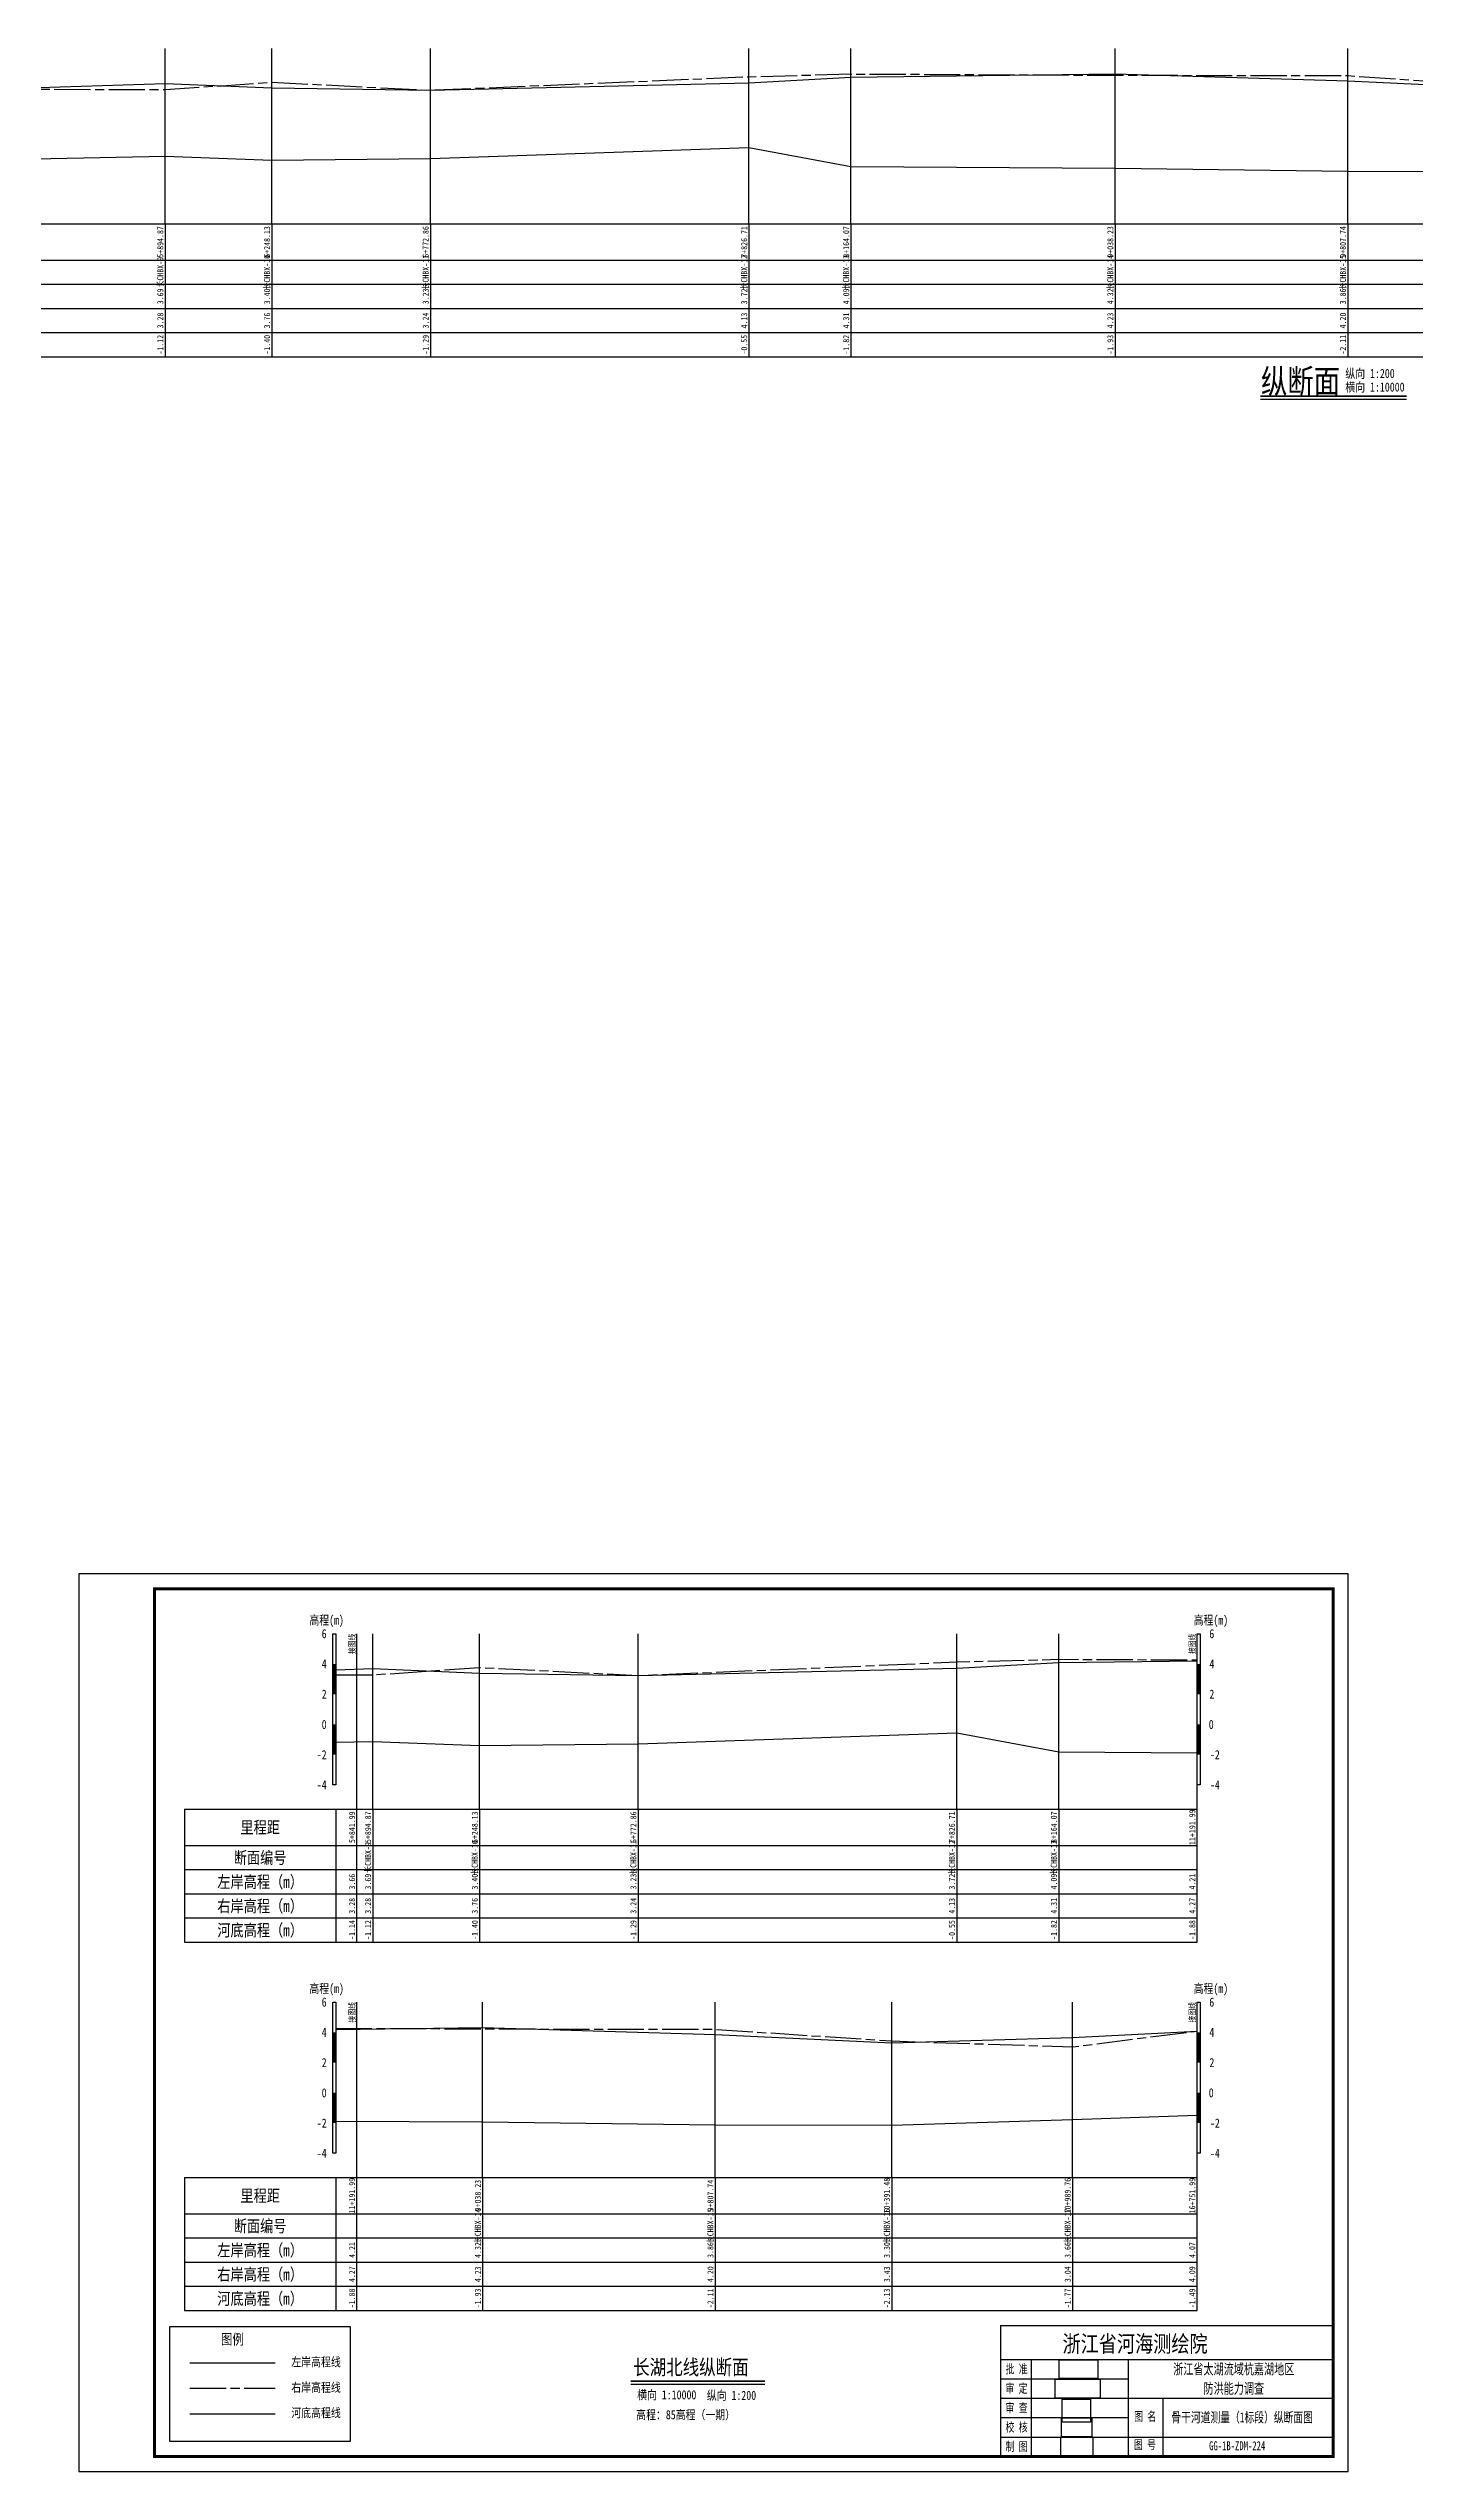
# Model space of a CAD drawing. Extents: x 529382 to 535292, y 3419700 to 3423811.
# Drawn here: x 533900 to 534353, y 3419700 to 3420502 of the extents above; entities that cross this region are included whole.
import ezdxf
from ezdxf.enums import TextEntityAlignment as Align

# ---------------------------------------------------------------- set-up
doc = ezdxf.new("R2010")
doc.units = 0
doc.header["$LTSCALE"] = 0.5
doc.linetypes.add('ACAD_ISO08W100', pattern=[36, 24, -3, 6, -3])
doc.layers.get('0').update_dxf_attribs({"linetype": 'CONTINUOUS'})
for name, color, linetype, lineweight in [('00右岸断面线', 5, 'ACAD_ISO08W100', 30), ('00左岸断面线', 6, 'CONTINUOUS', 30), ('00河底高程', 2, 'CONTINUOUS', 30), ('xxxx', 6, 'CONTINUOUS', 30)]:
    doc.layers.add(name, color=color, linetype=linetype, lineweight=lineweight)
for name, color, linetype in [('tab', 9, 'CONTINUOUS'), ('TEXT', 7, 'CONTINUOUS'), ('zdm1', 2, 'CONTINUOUS'), ('zh', 9, 'CONTINUOUS'), ('图框', 7, 'CONTINUOUS'), ('高程标尺', 3, 'CONTINUOUS')]:
    doc.layers.add(name, color=color, linetype=linetype)
doc.styles.add('HZ', font='fangsong_GB2312.ttf', dxfattribs={"width": 0.8})
doc.styles.add('tk2', font='fangsong_GB2312.ttf', dxfattribs={"width": 0.8})
picture_1 = doc.add_image_def('image1.tif', size_in_pixel=(413, 175))
picture_2 = doc.add_image_def('image2.tif', size_in_pixel=(364, 223))
picture_3 = doc.add_image_def('image3.tif', size_in_pixel=(379, 181))
picture_4 = doc.add_image_def('image4.tif', size_in_pixel=(244, 153))
picture_5 = doc.add_image_def('image5.tif', size_in_pixel=(332, 273))

# ---------------------------------------------------------------- blocks, each defined once
blk = doc.blocks.new('A$C0B9647FD')
at = {"lineweight": 100, "const_width": 0.5}
blk.add_lwpolyline([(0, 43.28), (-110, 43.28), (-110, 0), (0, 0), (0, 43.28)], dxfattribs=at)
at = {"layer": 'TEXT', "color": 0}
for p, q in [((-110, 32.08, 0), (0, 32.08, 0)), ((-99.92, 32.08, 0), (-99.92, 6.42, 0)), ((-67.83, 32.08, 0), (-67.83, 6.42, 0)), ((-110, 25.67, 0), (-67.83, 25.67, 0)), ((-110, 19.25, 0), (-67.83, 19.25, 0)), ((-67.83, 19.25, 0), (0, 19.25, 0)), ((-56.35, 19.25, 0), (-56.35, 0, 0)), ((-110, 12.83, 0), (-67.83, 12.83, 0)), ((-110, 6.42, 0), (0, 6.42, 0)), ((-99.92, 6.42, 0), (-99.92, 0, 0)), ((-67.83, 6.42, 0), (-67.83, 0, 0))]:
    blk.add_line(p, q, dxfattribs=at)
at = {"layer": 'TEXT', "color": 7, "ltscale": 8, "style": 'tk2'}
for tag, p, height, width in [('浙江省水利水电技术咨询中心', (-89.53, 34.51, 0), 5.5, 0.8), ('批准', (-108.38, 27.45, 0), 3, 0.7), ('审定', (-108.38, 21.04, 0), 3, 0.7), ('审 查', (-108.38, 14.62, 0), 3, 0.7), ('校 核', (-108.38, 8.2, 0), 3, 0.7), ('图名', (-65.84, 11.75, 0), 3, 0.7), ('制 图', (-108.38, 1.79, 0), 3, 0.7), ('图号', (-65.89, 2.42, 0), 3, 0.7)]:
    blk.add_attdef(tag, p, '', height=height, dxfattribs=dict(at, width=width))
at = {"layer": 'TEXT', "color": 0, "style": 'tk2', "width": 0.7}
for tag, height, p in [('浙江省太湖流域杭嘉湖地区', 3.5, (-32.86, 28.9, -206.67)), ('防洪能力调查', 3.5, (-32.86, 22.5, -206.67)), ('骨干河道测量（*标段）水系图', 3.3, (-30.1, 12.93, -206.67)), ('HJH-01', 3, (-31.74, 3.53, -206.67))]:
    blk.add_attdef(tag, text='', height=height, dxfattribs=at).set_placement(p, align=Align.MIDDLE_CENTER)
blk = doc.blocks.new('A$C72737839')
at = {"linetype": 'Continuous'}
blk.add_lwpolyline([(59.94, 0), (59.94, 37.85), (0, 37.85)], dxfattribs=at)
at = {"linetype": 'Continuous', "flags": 128}
for points in [[(0, 37.85), (0, 0)], [(0, 0), (59.94, 0)]]:
    blk.add_lwpolyline(points, dxfattribs=at)
at = {"layer": '00右岸断面线', "color": 5, "lineweight": 30}
blk.add_line((6.73, 17.55), (35.02, 17.55), dxfattribs=at)
at = {"layer": '00河底高程', "color": 2, "lineweight": 30}
blk.add_line((6.73, 9.13), (35.02, 9.13), dxfattribs=at)
at = {"layer": 'xxxx', "color": 6, "lineweight": 30}
blk.add_line((6.73, 25.97), (35.02, 25.97), dxfattribs=at)
at = {"layer": 'tab', "color": 0, "style": 'HZ', "width": 0.8}
blk.add_text('图例', height=3.5, dxfattribs=at).set_placement((20.83, 33.8), align=Align.MIDDLE)
at = {"layer": 'zdm1', "linetype": 'Continuous', "style": 'HZ', "width": 0.8}
for s, p in [('左岸高程线', (48.5, 26.33)), ('右岸高程线', (48.5, 17.91)), ('河底高程线', (48.5, 9.49))]:
    blk.add_text(s, height=3, dxfattribs=at).set_placement(p, align=Align.MIDDLE)

msp = doc.modelspace()

# ---------------------------------------------------------------- linework, layer by layer
at = {"layer": '00右岸断面线', "flags": 128}
for points in [[(533398.5, 3420490.71), (533549.66, 3420489.31), (533685.52, 3420490.41), (533728.86, 3420487.56), (533759.63, 3420489.96), (533804.44, 3420486.51), (533838.79, 3420486.11), (533890.14, 3420488.06), (533938.79, 3420487.91), (533974.11, 3420490.31), (534026.59, 3420487.71), (534131.97, 3420492.16), (534165.71, 3420493.06), (534253.12, 3420492.66), (534330.07, 3420492.51), (534388.45, 3420488.66), (534448.28, 3420486.71), (534506.93, 3420494.16), (534559.68, 3420489.26), (534660.32, 3420491.91), (534752.08, 3420491.81), (534827.33, 3420493.71), (534885.36, 3420492.91), (534971.27, 3420491.86), (535060.88, 3420490.61), (535106.8, 3420490.86), (535153.66, 3420492.56), (535292.41, 3420492.71)], [(533995.23, 3419963.56), (534007.52, 3419963.52), (534042.84, 3419965.92), (534095.32, 3419963.32), (534200.7, 3419967.77), (534234.44, 3419968.67), (534280.23, 3419968.46)], [(533995.23, 3419846.64), (534043.85, 3419846.41), (534120.81, 3419846.26), (534179.18, 3419842.41), (534239.01, 3419840.46), (534280.23, 3419845.7)]]:
    msp.add_lwpolyline(points, dxfattribs=at)
at = {"layer": '00左岸断面线', "flags": 128}
for points in [[(533890.14, 3420488.36), (533938.79, 3420489.96), (533974.11, 3420488.51), (534026.59, 3420487.66), (534131.97, 3420490.11), (534165.71, 3420491.96), (534253.12, 3420493.11), (534330.07, 3420490.81), (534388.45, 3420488.01), (534448.28, 3420489.81), (534506.93, 3420492.71), (534559.68, 3420492.41), (534660.32, 3420491.16), (534752.08, 3420491.96), (534827.33, 3420488.61), (534885.36, 3420491.51), (534971.27, 3420483.51), (535060.88, 3420490.26), (535106.8, 3420495.36), (535153.66, 3420493.96), (535292.41, 3420498.11)], [(533995.23, 3419965.17), (534007.52, 3419965.57), (534042.84, 3419964.12), (534095.32, 3419963.27), (534200.7, 3419965.72), (534234.44, 3419967.57), (534280.23, 3419968.18)], [(533995.23, 3419846.23), (534043.85, 3419846.86), (534120.81, 3419844.56), (534179.18, 3419841.76), (534239.01, 3419843.56), (534280.23, 3419845.6)]]:
    msp.add_lwpolyline(points, dxfattribs=at)
at = {"layer": '00河底高程', "flags": 128}
for points in [[(533890.14, 3420464.86), (533938.79, 3420465.91), (533974.11, 3420464.51), (534026.59, 3420465.06), (534131.97, 3420468.76), (534165.71, 3420462.41), (534253.12, 3420461.86), (534330.07, 3420460.96), (534388.45, 3420460.86), (534448.28, 3420462.66), (534506.93, 3420464.66), (534559.68, 3420466.06), (534660.32, 3420469.81), (534752.08, 3420470.31), (534827.33, 3420468.91), (534885.36, 3420469.26), (534971.27, 3420470.16), (535060.88, 3420467.61), (535106.8, 3420467.46), (535153.66, 3420467.91), (535292.41, 3420464.16)], [(533995.23, 3419941.26), (534007.52, 3419941.52), (534042.84, 3419940.12), (534095.32, 3419940.67), (534200.7, 3419944.37), (534234.44, 3419938.02), (534280.23, 3419937.74)], [(533995.23, 3419815.92), (534043.85, 3419815.61), (534120.81, 3419814.71), (534179.18, 3419814.61), (534239.01, 3419816.41), (534280.23, 3419817.82)]]:
    msp.add_lwpolyline(points, dxfattribs=at)
at = {"layer": 'tab'}
for p, q in [((533336.5, 3420443.51), (535292.41, 3420443.51)), ((533938.79, 3420443.51), (533938.79, 3420399.51)), ((533974.11, 3420443.51), (533974.11, 3420399.51)), ((534026.59, 3420443.51), (534026.59, 3420399.51)), ((534131.97, 3420443.51), (534131.97, 3420399.51)), ((534165.71, 3420443.51), (534165.71, 3420399.51)), ((534253.12, 3420443.51), (534253.12, 3420399.51)), ((534330.07, 3420443.51), (534330.07, 3420399.51)), ((533336.5, 3420431.51), (535292.41, 3420431.51)), ((533336.5, 3420423.51), (535292.41, 3420423.51)), ((533336.5, 3420415.51), (535292.41, 3420415.51)), ((533336.5, 3420407.51), (535292.41, 3420407.51)), ((533336.5, 3420399.51), (535292.41, 3420399.51)), ((533945.23, 3419919.12), (534280.23, 3419919.12)), ((533945.23, 3419919.12), (533945.23, 3419875.12)), ((533995.23, 3419919.12), (533995.23, 3419875.12)), ((534002.23, 3419875.12), (534002.23, 3419919.12)), ((534007.52, 3419919.12), (534007.52, 3419875.12)), ((534042.84, 3419919.12), (534042.84, 3419875.12)), ((534095.32, 3419919.12), (534095.32, 3419875.12)), ((534200.7, 3419919.12), (534200.7, 3419875.12)), ((534234.44, 3419919.12), (534234.44, 3419875.12)), ((534280.23, 3419875.12), (534280.23, 3419919.12)), ((533945.23, 3419907.12), (534280.23, 3419907.12)), ((533945.23, 3419899.12), (534280.23, 3419899.12)), ((533945.23, 3419891.12), (534280.23, 3419891.12)), ((533945.23, 3419883.12), (534280.23, 3419883.12)), ((533945.23, 3419875.12), (534280.23, 3419875.12)), ((533945.23, 3419797.26), (534280.23, 3419797.26)), ((533945.23, 3419797.26), (533945.23, 3419753.26)), ((533995.23, 3419797.26), (533995.23, 3419753.26)), ((534002.23, 3419753.26), (534002.23, 3419797.26)), ((534043.85, 3419797.26), (534043.85, 3419753.26)), ((534120.81, 3419797.26), (534120.81, 3419753.26)), ((534179.18, 3419797.26), (534179.18, 3419753.26)), ((534239.01, 3419797.26), (534239.01, 3419753.26)), ((534280.23, 3419753.26), (534280.23, 3419797.26)), ((533945.23, 3419785.26), (534280.23, 3419785.26)), ((533945.23, 3419777.26), (534280.23, 3419777.26)), ((533945.23, 3419769.26), (534280.23, 3419769.26)), ((533945.23, 3419761.26), (534280.23, 3419761.26)), ((533945.23, 3419753.26), (534280.23, 3419753.26))]:
    msp.add_line(p, q, dxfattribs=at)
at = {"layer": 'tab', "color": 9, "const_width": 0.5, "flags": 128}
msp.add_lwpolyline([(534301.17, 3420386.51), (534349.53, 3420386.51)], dxfattribs=at)
at = {"layer": 'tab', "color": 9, "flags": 128}
msp.add_lwpolyline([(534301.17, 3420385.51), (534349.53, 3420385.51)], dxfattribs=at)
at = {"layer": 'zh', "color": 6}
for p, q in [((533938.79, 3420443.51), (533938.79, 3420501.51)), ((533974.11, 3420443.51), (533974.11, 3420501.51)), ((534026.59, 3420443.51), (534026.59, 3420501.51)), ((534131.97, 3420443.51), (534131.97, 3420501.51)), ((534165.71, 3420443.51), (534165.71, 3420501.51)), ((534253.12, 3420443.51), (534253.12, 3420501.51)), ((534330.07, 3420443.51), (534330.07, 3420501.51)), ((534007.52, 3419919.12), (534007.52, 3419977.12)), ((534042.84, 3419919.12), (534042.84, 3419977.12)), ((534095.32, 3419919.12), (534095.32, 3419977.12)), ((534200.7, 3419919.12), (534200.7, 3419977.12)), ((534234.44, 3419919.12), (534234.44, 3419977.12)), ((534043.85, 3419797.26), (534043.85, 3419855.26)), ((534120.81, 3419797.26), (534120.81, 3419855.26)), ((534179.18, 3419797.26), (534179.18, 3419855.26)), ((534239.01, 3419797.26), (534239.01, 3419855.26))]:
    msp.add_line(p, q, dxfattribs=at)
at = {"layer": 'zh'}
for p, q in [((534002.23, 3419919.12), (534002.23, 3419977.12)), ((534280.23, 3419919.12), (534280.23, 3419977.12)), ((534002.23, 3419797.26), (534002.23, 3419855.26)), ((534280.23, 3419797.26), (534280.23, 3419855.26))]:
    msp.add_line(p, q, dxfattribs=at)
at = {"layer": '图框', "flags": 128}
msp.add_lwpolyline([(533910.23, 3419699.98), (534330.23, 3419699.98), (534330.23, 3419996.98), (533910.23, 3419996.98)], close=True, dxfattribs=at)
at = {"layer": '图框', "const_width": 1, "flags": 128}
msp.add_lwpolyline([(533935.23, 3419704.98), (534325.23, 3419704.98), (534325.23, 3419991.98), (533935.23, 3419991.98)], close=True, dxfattribs=at)
at = {"layer": '图框', "color": 0, "const_width": 0.5, "flags": 128}
msp.add_lwpolyline([(534092.87, 3419729.85), (534137.25, 3419729.88)], dxfattribs=at)
at = {"layer": '图框', "color": 0, "flags": 128}
msp.add_lwpolyline([(534092.87, 3419728.85), (534137.25, 3419728.88)], dxfattribs=at)
at = {"layer": '高程标尺', "flags": 128}
for points in [[(533994.23, 3419927.12), (533994.23, 3419977.12), (533995.23, 3419977.12), (533995.23, 3419927.12)], [(534280.23, 3419927.12), (534280.23, 3419977.12), (534281.23, 3419977.12), (534281.23, 3419927.12)], [(533994.23, 3419805.26), (533994.23, 3419855.26), (533995.23, 3419855.26), (533995.23, 3419805.26)], [(534280.23, 3419805.26), (534280.23, 3419855.26), (534281.23, 3419855.26), (534281.23, 3419805.26)]]:
    msp.add_lwpolyline(points, close=True, dxfattribs=at)
at = {"layer": '高程标尺'}
for points in [[(533994.23, 3419957.12), (533995.23, 3419957.12), (533994.23, 3419967.12), (533995.23, 3419967.12)], [(534280.23, 3419957.12), (534281.23, 3419957.12), (534280.23, 3419967.12), (534281.23, 3419967.12)], [(533994.23, 3419937.12), (533995.23, 3419937.12), (533994.23, 3419947.12), (533995.23, 3419947.12)], [(534280.23, 3419937.12), (534281.23, 3419937.12), (534280.23, 3419947.12), (534281.23, 3419947.12)], [(533994.23, 3419835.26), (533995.23, 3419835.26), (533994.23, 3419845.26), (533995.23, 3419845.26)], [(534280.23, 3419835.26), (534281.23, 3419835.26), (534280.23, 3419845.26), (534281.23, 3419845.26)], [(533994.23, 3419815.26), (533995.23, 3419815.26), (533994.23, 3419825.26), (533995.23, 3419825.26)], [(534280.23, 3419815.26), (534281.23, 3419815.26), (534280.23, 3419825.26), (534281.23, 3419825.26)]]:
    msp.add_solid(points, dxfattribs=at)

# ---------------------------------------------------------------- block references
at = {"layer": '图框', "linetype": 'Continuous'}
msp.add_blockref('A$C72737839', (533940.23, 3419709.98), dxfattribs=at)
msp.add_blockref('A$C0B9647FD', (534325.23, 3419704.98), dxfattribs=at).add_auto_attribs({'图号': '图 号', '图名': '图 名', '批准': '批 准', '校 核': '校 核', '审 查': '审 查', '审定': '审 定', '制 图': '制 图', '浙江省水利水电技术咨询中心': '浙江省河海测绘院', 'HJH-01': 'GG-1B-ZDM-224', '骨干河道测量（*标段）水系图': '骨干河道测量（1标段）纵断面图', '浙江省太湖流域杭嘉湖地区': '浙江省太湖流域杭嘉湖地区', '防洪能力调查': '防洪能力调查'})

# ---------------------------------------------------------------- texts
at = {"layer": 'tab', "color": 3, "style": 'HZ', "width": 0.8}
for s, p in [('5+894.87', (533938.79, 3420437.51)), ('6+248.13', (533974.11, 3420437.51)), ('6+772.86', (534026.59, 3420437.51)), ('7+826.71', (534131.97, 3420437.51)), ('8+164.07', (534165.71, 3420437.51)), ('9+038.23', (534253.12, 3420437.51)), ('9+807.74', (534330.07, 3420437.51)), ('长CHBX-9', (533938.79, 3420427.51)), ('长CHBX-10', (533974.11, 3420427.51)), ('长CHBX-11', (534026.59, 3420427.51)), ('长CHBX-12', (534131.97, 3420427.51)), ('长CHBX-13', (534165.71, 3420427.51)), ('长CHBX-14', (534253.12, 3420427.51)), ('长CHBX-15', (534330.07, 3420427.51)), ('3.69', (533938.79, 3420419.51)), ('3.40', (533974.11, 3420419.51)), ('3.23', (534026.59, 3420419.51)), ('3.72', (534131.97, 3420419.51)), ('4.09', (534165.71, 3420419.51)), ('4.32', (534253.12, 3420419.51)), ('3.86', (534330.07, 3420419.51)), ('3.28', (533938.79, 3420411.51)), ('3.76', (533974.11, 3420411.51)), ('3.24', (534026.59, 3420411.51)), ('4.13', (534131.97, 3420411.51)), ('4.31', (534165.71, 3420411.51)), ('4.23', (534253.12, 3420411.51)), ('4.20', (534330.07, 3420411.51)), ('-1.12', (533938.79, 3420403.51)), ('-1.40', (533974.11, 3420403.51)), ('-1.29', (534026.59, 3420403.51)), ('-0.55', (534131.97, 3420403.51)), ('-1.82', (534165.71, 3420403.51)), ('-1.93', (534253.12, 3420403.51)), ('-2.11', (534330.07, 3420403.51)), ('5+841.99', (534002.23, 3419913.12)), ('5+894.87', (534007.52, 3419913.12)), ('6+248.13', (534042.84, 3419913.12)), ('6+772.86', (534095.32, 3419913.12)), ('7+826.71', (534200.7, 3419913.12)), ('8+164.07', (534234.44, 3419913.12)), ('11+191.99', (534280.23, 3419913.12)), ('长CHBX-9', (534007.52, 3419903.12)), ('长CHBX-10', (534042.84, 3419903.12)), ('长CHBX-11', (534095.32, 3419903.12)), ('长CHBX-12', (534200.7, 3419903.12)), ('长CHBX-13', (534234.44, 3419903.12)), ('3.66', (534002.23, 3419895.12)), ('3.69', (534007.52, 3419895.12)), ('3.40', (534042.84, 3419895.12)), ('3.23', (534095.32, 3419895.12)), ('3.72', (534200.7, 3419895.12)), ('4.09', (534234.44, 3419895.12)), ('4.21', (534280.23, 3419895.12)), ('3.28', (534002.23, 3419887.12)), ('3.28', (534007.52, 3419887.12)), ('3.76', (534042.84, 3419887.12)), ('3.24', (534095.32, 3419887.12)), ('4.13', (534200.7, 3419887.12)), ('4.31', (534234.44, 3419887.12)), ('4.27', (534280.23, 3419887.12)), ('-1.14', (534002.23, 3419879.12)), ('-1.12', (534007.52, 3419879.12)), ('-1.40', (534042.84, 3419879.12)), ('-1.29', (534095.32, 3419879.12)), ('-0.55', (534200.7, 3419879.12)), ('-1.82', (534234.44, 3419879.12)), ('-1.88', (534280.23, 3419879.12)), ('11+191.99', (534002.23, 3419791.26)), ('9+038.23', (534043.85, 3419791.26)), ('9+807.74', (534120.81, 3419791.26)), ('10+391.48', (534179.18, 3419791.26)), ('10+989.76', (534239.01, 3419791.26)), ('16+751.99', (534280.23, 3419791.26)), ('长CHBX-14', (534043.85, 3419781.26)), ('长CHBX-15', (534120.81, 3419781.26)), ('长CHBX-16', (534179.18, 3419781.26)), ('长CHBX-17', (534239.01, 3419781.26)), ('4.21', (534002.23, 3419773.26)), ('4.32', (534043.85, 3419773.26)), ('3.86', (534120.81, 3419773.26)), ('3.30', (534179.18, 3419773.26)), ('3.66', (534239.01, 3419773.26)), ('4.07', (534280.23, 3419773.26)), ('4.27', (534002.23, 3419765.26)), ('4.23', (534043.85, 3419765.26)), ('4.20', (534120.81, 3419765.26)), ('3.43', (534179.18, 3419765.26)), ('3.04', (534239.01, 3419765.26)), ('4.09', (534280.23, 3419765.26)), ('-1.88', (534002.23, 3419757.26)), ('-1.93', (534043.85, 3419757.26)), ('-2.11', (534120.81, 3419757.26)), ('-2.13', (534179.18, 3419757.26)), ('-1.77', (534239.01, 3419757.26)), ('-1.49', (534280.23, 3419757.26))]:
    msp.add_text(s, height=2, rotation=90, dxfattribs=at).set_placement(p, align=Align.BOTTOM_CENTER)
for s, height, p in [('纵断面', 8, (534314.45, 3420391.51)), ('里程距', 3.999, (533970.23, 3419913.12)), ('断面编号', 3.999, (533970.23, 3419903.12)), ('左岸高程（m）', 3.999, (533970.23, 3419895.12)), ('右岸高程（m）', 3.999, (533970.23, 3419887.12)), ('河底高程（m）', 3.999, (533970.23, 3419879.12)), ('里程距', 3.999, (533970.23, 3419791.26)), ('断面编号', 3.999, (533970.23, 3419781.26)), ('左岸高程（m）', 3.999, (533970.23, 3419773.26)), ('右岸高程（m）', 3.999, (533970.23, 3419765.26)), ('河底高程（m）', 3.999, (533970.23, 3419757.26))]:
    msp.add_text(s, height=height, dxfattribs=at).set_placement(p, align=Align.MIDDLE)
for s, p in [('纵向 1:200', (534329.27, 3420392.51)), ('横向 1:10000', (534329.27, 3420388.01))]:
    msp.add_text(s, height=3, dxfattribs=at).set_placement(p)
at = {"layer": 'zh', "color": 3, "style": 'HZ', "width": 0.8}
for p in [(534002.23, 3419977.12), (534280.23, 3419977.12), (534002.23, 3419855.26), (534280.23, 3419855.26)]:
    msp.add_text('接图线', height=2, rotation=90, dxfattribs=at).set_placement(p, align=Align.BOTTOM_RIGHT)
at = {"layer": '图框', "color": 0, "style": 'HZ', "width": 0.8}
msp.add_text('长湖北线纵断面', height=5, dxfattribs=at).set_placement((534112.75, 3419734.58), align=Align.MIDDLE)
for s, p in [('横向 1:10000', (534094.95, 3419723.87)), ('纵向 1:200', (534118, 3419723.69)), ('高程：85高程（一期）', (534094.64, 3419717.28))]:
    msp.add_text(s, height=3, dxfattribs=at).set_placement(p)
at = {"layer": '高程标尺', "style": 'HZ', "width": 0.8}
for p in [(533992.23, 3419980.12), (534284.79, 3419980.12), (533992.23, 3419858.26), (534284.79, 3419858.26)]:
    msp.add_text('高程(m)', height=3, dxfattribs=at).set_placement(p, align=Align.CENTER)
for s, p in [('6', (533992.23, 3419977.12)), ('6', (534285.9, 3419977.12)), ('4', (533992.23, 3419967.12)), ('4', (534285.94, 3419967.12)), ('2', (533992.23, 3419957.12)), ('2', (534285.93, 3419957.12)), ('0', (533992.23, 3419947.12)), ('0', (534285.72, 3419947.12)), ('-2', (533992.23, 3419937.12)), ('-2', (534287.75, 3419937.12)), ('-4', (533992.23, 3419927.12)), ('-4', (534287.75, 3419927.12)), ('6', (533992.23, 3419855.26)), ('6', (534285.9, 3419855.26)), ('4', (533992.23, 3419845.26)), ('4', (534285.94, 3419845.26)), ('2', (533992.23, 3419835.26)), ('2', (534285.93, 3419835.26)), ('0', (533992.23, 3419825.26)), ('0', (534285.72, 3419825.26)), ('-2', (533992.23, 3419815.26)), ('-2', (534287.75, 3419815.26)), ('-4', (533992.23, 3419805.26)), ('-4', (534287.75, 3419805.26))]:
    msp.add_text(s, height=3, dxfattribs=at).set_placement(p, align=Align.MIDDLE_RIGHT)

# ---------------------------------------------------------------- pictures from other files: only their frames are drawn
at = {"linetype": 'Continuous'}
image = msp.add_image(picture_3, insert=(534234.54, 3419730.78), size_in_units=(12.82, 6.12), dxfattribs=at)
image.dxf.flags = 15
image = msp.add_image(picture_1, insert=(534233.24, 3419724.23, 0), size_in_units=(14.89, 6.31), dxfattribs=at)
image.dxf.flags = 15
image = msp.add_image(picture_5, insert=(534235.64, 3419716.3), size_in_units=(9.33, 7.67), dxfattribs=at)
image.dxf.flags = 15
image = msp.add_image(picture_4, insert=(534235.35, 3419711.43), size_in_units=(10.01, 6.28), dxfattribs=at)
image.dxf.flags = 15
image = msp.add_image(picture_2, insert=(534235.16, 3419704.99), size_in_units=(10.62, 6.51), dxfattribs=at)
image.dxf.flags = 15

doc.saveas('drawing.dxf')
